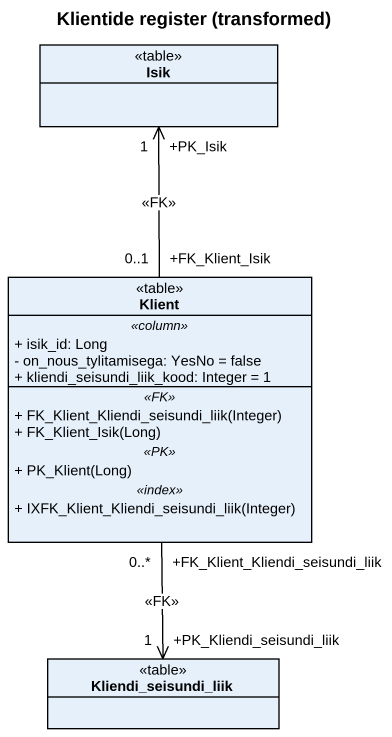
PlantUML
@startuml
title Klientide register (transformed)
hide circle
hide empty members
skinparam classAttributeIconSize 0
class Isik <<table>>
class Klient <<table>> {
  .. <<column>> ..
  + isik_id: Long
  - on_nous_tylitamisega: YesNo = false
  + kliendi_seisundi_liik_kood: Integer = 1
  .. <<FK>> ..
  + FK_Klient_Kliendi_seisundi_liik(Integer)
  + FK_Klient_Isik(Long)
  .. <<PK>> ..
  + PK_Klient(Long)
  .. <<index>> ..
  + IXFK_Klient_Kliendi_seisundi_liik(Integer)
}
class Kliendi_seisundi_liik <<table>>
Klient "+FK_Klient_Isik\n0..1" -up-> "+PK_Isik\n1" Isik : <<FK>>
Klient "+FK_Klient_Kliendi_seisundi_liik\n0..*" --> "+PK_Kliendi_seisundi_liik\n1" Kliendi_seisundi_liik : <<FK>>
@enduml
